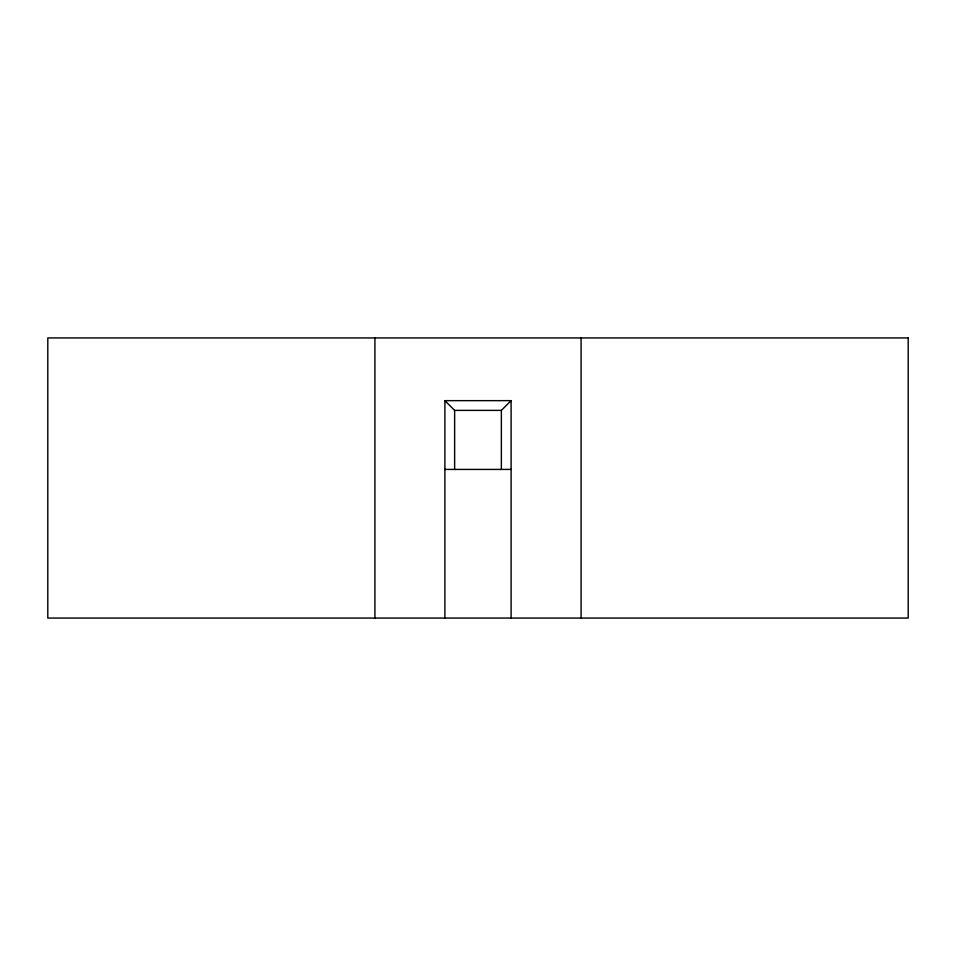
<?xml version="1.0" encoding="UTF-8"?>
<svg xmlns="http://www.w3.org/2000/svg" width="956" height="956" viewBox="0 0 956 956"><rect width="100%" height="100%" fill="white"/><g stroke="black" fill="none" stroke-linecap="round" stroke-linejoin="round"><path stroke-width="1.43" d="M501.362 469.42L501.362 410.387L511.101 400.648L444.899 400.648L444.899 618.066M444.899 400.648L454.638 410.387L501.362 410.387M444.899 469.42L511.101 469.42M581.081 337.934L581.081 618.066M511.101 400.648L511.101 618.066M454.638 410.387L454.638 469.42M374.919 337.934L374.919 618.066M908.2 337.934L47.8 337.934L47.8 618.066L908.2 618.066L908.2 337.934"/></g></svg>
